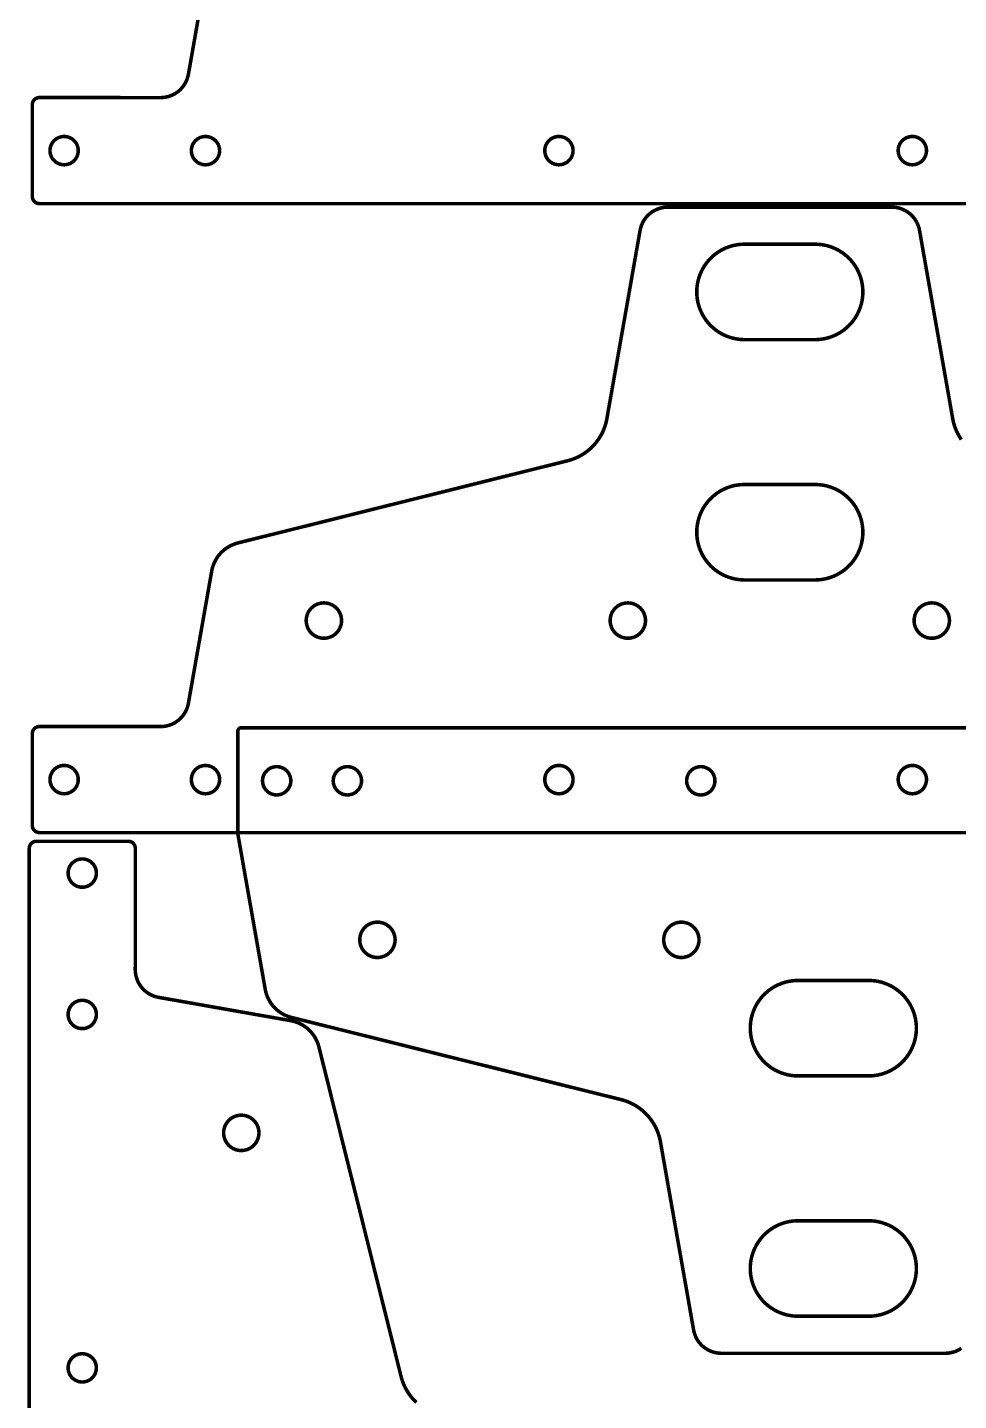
# Model space of a CAD drawing. Extents: x 0 to 1251, y 0 to 2501.
# Drawn here: x 1.4 to 264.9, y 1053.1 to 1441.6 of the extents above; entities that cross this region are included whole.
import ezdxf

# ---------------------------------------------------------------- set-up
doc = ezdxf.new("R2010")
doc.units = 0
doc.layers.get('0').update_dxf_attribs({"linetype": 'CONTINUOUS'})

msp = doc.modelspace()

# ---------------------------------------------------------------- linework, layer by layer
at = {"color": 0, "const_width": 1}
for points in [[(4.8181, 1391.75), (4.767, 1391.75), (4.6137, 1391.76), (4.4152, 1391.79), (4.2236, 1391.85), (4.0399, 1391.92), (3.8651, 1392), (3.7003, 1392.1), (3.5464, 1392.21), (3.4045, 1392.35), (3.2754, 1392.49), (3.1603, 1392.64), (3.0602, 1392.81), (2.976, 1392.97), (2.9088, 1393.17), (2.8595, 1393.35), (2.8293, 1393.56), (2.819, 1393.71), (2.819, 1393.75), (2.819, 1419.75), (2.819, 1419.81), (2.8287, 1419.96), (2.8577, 1420.15), (2.9054, 1420.33), (2.9712, 1420.53), (3.0547, 1420.69), (3.1551, 1420.86), (3.2721, 1421.03), (3.3701, 1421.14), (3.4051, 1421.17), (3.44, 1421.21), (3.5518, 1421.31), (3.7098, 1421.42), (3.8777, 1421.51), (4.0541, 1421.6), (4.2379, 1421.67), (4.4276, 1421.72), (4.622, 1421.75), (4.7703, 1421.75), (4.8198, 1421.75), (39.1033, 1421.74), (39.2788, 1421.74), (39.8054, 1421.78), (40.4981, 1421.86), (41.1778, 1422.01), (41.8404, 1422.22), (42.4825, 1422.49), (43.1003, 1422.81), (43.6899, 1423.18), (44.1132, 1423.5), (44.2476, 1423.61), (44.3821, 1423.72), (44.7657, 1424.08), (45.2375, 1424.6), (45.6611, 1425.15), (46.0344, 1425.74), (46.3554, 1426.36), (46.6222, 1427), (46.8328, 1427.67), (46.9546, 1428.18), (46.985, 1428.35), (53.5764, 1465.74)], [(375.061, 1465.74), (382.819, 1421.74), (382.819, 1392.74), (382.819, 1392.69), (382.8, 1392.54), (382.743, 1392.36), (382.651, 1392.18), (382.561, 1392.07), (382.526, 1392.03), (382.492, 1392), (382.374, 1391.9), (382.201, 1391.82), (382.015, 1391.76), (381.868, 1391.74), (381.819, 1391.74), (4.8181, 1391.74)], [(4.8181, 1213.78), (4.767, 1213.78), (4.6137, 1213.79), (4.4152, 1213.82), (4.2236, 1213.87), (4.0399, 1213.94), (3.8651, 1214.02), (3.7003, 1214.12), (3.5464, 1214.24), (3.4045, 1214.37), (3.2754, 1214.51), (3.1603, 1214.66), (3.0602, 1214.83), (2.976, 1215), (2.9088, 1215.18), (2.8595, 1215.38), (2.8293, 1215.57), (2.819, 1215.73), (2.819, 1215.78), (2.819, 1241.78), (2.819, 1241.83), (2.8287, 1241.98), (2.8577, 1242.17), (2.9054, 1242.36), (2.9712, 1242.55), (3.0547, 1242.72), (3.1551, 1242.89), (3.2721, 1243.05), (3.3701, 1243.16), (3.4051, 1243.19), (3.44, 1243.23), (3.5518, 1243.33), (3.7098, 1243.44), (3.8777, 1243.54), (4.0541, 1243.63), (4.2379, 1243.69), (4.4276, 1243.74), (4.622, 1243.77), (4.7703, 1243.78), (4.8198, 1243.78), (39.1033, 1243.77), (39.2788, 1243.77), (39.8054, 1243.8), (40.4981, 1243.89), (41.1778, 1244.04), (41.8404, 1244.25), (42.4825, 1244.51), (43.1003, 1244.83), (43.6899, 1245.21), (44.1132, 1245.52), (44.2476, 1245.64), (44.3821, 1245.75), (44.7657, 1246.11), (45.2375, 1246.63), (45.6611, 1247.18), (46.0344, 1247.77), (46.3554, 1248.38), (46.6222, 1249.02), (46.8328, 1249.69), (46.9546, 1250.2), (46.985, 1250.38), (53.5764, 1287.76), (53.6078, 1287.94), (53.7276, 1288.47), (53.9286, 1289.16), (54.1782, 1289.83), (54.4751, 1290.48), (54.8181, 1291.11), (55.2058, 1291.72), (55.6372, 1292.3), (55.9878, 1292.71), (56.111, 1292.84), (56.2342, 1292.97), (56.6228, 1293.35), (57.1681, 1293.82), (57.7443, 1294.25), (58.349, 1294.64), (58.98, 1294.98), (59.6346, 1295.28), (60.3104, 1295.52), (60.83, 1295.68), (61.0053, 1295.73), (154.257, 1318.98), (154.389, 1319.01), (154.781, 1319.12), (155.299, 1319.27), (155.81, 1319.45), (156.313, 1319.65), (156.808, 1319.86), (157.294, 1320.09), (157.772, 1320.34), (158.242, 1320.61), (158.7, 1320.89), (159.149, 1321.18), (159.586, 1321.5), (160.013, 1321.83), (160.428, 1322.17), (160.831, 1322.53), (161.221, 1322.91), (161.506, 1323.2), (161.599, 1323.3), (161.69, 1323.4), (161.961, 1323.7), (162.308, 1324.12), (162.64, 1324.55), (162.956, 1324.98), (163.256, 1325.43), (163.538, 1325.89), (163.803, 1326.36), (164.051, 1326.84), (164.283, 1327.32), (164.497, 1327.82), (164.693, 1328.32), (164.872, 1328.83), (165.032, 1329.34), (165.174, 1329.86), (165.296, 1330.39), (165.376, 1330.79), (165.4, 1330.93), (174.786, 1384.15), (174.817, 1384.32), (174.938, 1384.84), (175.149, 1385.5), (175.415, 1386.15), (175.736, 1386.76), (176.108, 1387.35), (176.532, 1387.9), (177.004, 1388.42), (177.388, 1388.78), (177.522, 1388.89), (177.656, 1389), (178.079, 1389.32), (178.668, 1389.69), (179.286, 1390.01), (179.928, 1390.28), (180.59, 1390.49), (181.269, 1390.64), (181.962, 1390.74), (182.489, 1390.76), (182.664, 1390.76), (245.974, 1390.76), (246.15, 1390.76), (246.675, 1390.74), (247.368, 1390.64), (248.047, 1390.49), (248.71, 1390.28), (249.351, 1390.01), (249.969, 1389.69), (250.558, 1389.32), (250.982, 1389), (251.117, 1388.89), (251.25, 1388.78), (251.633, 1388.42), (252.106, 1387.9), (252.529, 1387.35), (252.901, 1386.76), (253.224, 1386.15), (253.49, 1385.5), (253.7, 1384.84), (253.822, 1384.32), (253.853, 1384.15), (263.237, 1330.93), (263.261, 1330.79), (263.342, 1330.39), (263.465, 1329.86), (263.606, 1329.34), (263.767, 1328.83), (263.944, 1328.32), (264.14, 1327.82), (264.354, 1327.32), (264.586, 1326.84), (264.835, 1326.36), (265.1, 1325.89), (265.383, 1325.43), (265.682, 1324.98)], [(265.704, 1067.87), (265.114, 1067.49), (264.497, 1067.17), (263.856, 1066.91), (263.193, 1066.7), (262.514, 1066.55), (261.821, 1066.46), (261.294, 1066.43), (261.119, 1066.43), (197.81, 1066.43), (197.633, 1066.43), (197.107, 1066.46), (196.415, 1066.55), (195.736, 1066.7), (195.074, 1066.91), (194.432, 1067.17), (193.814, 1067.49), (193.225, 1067.87), (192.801, 1068.18), (192.667, 1068.3), (192.532, 1068.41), (192.149, 1068.77), (191.678, 1069.29), (191.254, 1069.84), (190.881, 1070.42), (190.56, 1071.04), (190.293, 1071.68), (190.083, 1072.35), (189.961, 1072.86), (189.931, 1073.03), (180.546, 1126.26), (180.522, 1126.4), (180.442, 1126.8), (180.318, 1127.32), (180.176, 1127.85), (180.017, 1128.36), (179.839, 1128.87), (179.643, 1129.37), (179.429, 1129.87), (179.197, 1130.35), (178.949, 1130.83), (178.683, 1131.3), (178.4, 1131.76), (178.101, 1132.2), (177.786, 1132.64), (177.454, 1133.07), (177.107, 1133.48), (176.836, 1133.79), (176.743, 1133.89), (176.651, 1133.99), (176.367, 1134.28), (175.975, 1134.65), (175.572, 1135.02), (175.158, 1135.36), (174.731, 1135.69), (174.293, 1136), (173.844, 1136.3), (173.386, 1136.58), (172.918, 1136.85), (172.44, 1137.1), (171.953, 1137.33), (171.458, 1137.54), (170.954, 1137.73), (170.444, 1137.91), (169.926, 1138.07), (169.533, 1138.18), (169.401, 1138.21), (76.1504, 1161.46), (75.9751, 1161.51), (75.4556, 1161.66), (74.7797, 1161.91), (74.1251, 1162.21), (73.4943, 1162.55), (72.8894, 1162.94), (72.3132, 1163.37), (71.7681, 1163.84), (71.3793, 1164.21), (71.2561, 1164.35), (71.1329, 1164.48), (70.7825, 1164.89), (70.3511, 1165.47), (69.9633, 1166.07), (69.6203, 1166.7), (69.3235, 1167.36), (69.0738, 1168.03), (68.8728, 1168.72), (68.7529, 1169.25), (68.7215, 1169.43), (60.9642, 1213.43), (60.9642, 1242.43), (60.9642, 1242.47), (60.9835, 1242.62), (61.0403, 1242.81), (61.1321, 1242.98), (61.2224, 1243.1), (61.2571, 1243.13), (61.2917, 1243.17), (61.4093, 1243.26), (61.5814, 1243.35), (61.7681, 1243.41), (61.9151, 1243.43), (61.9642, 1243.43), (438.965, 1243.43)], [(381.819, 1213.76), (4.8181, 1213.76)], [(1.9474, 832.308), (1.9474, 1209.31)], [(1.9638, 1209.31), (1.9638, 1209.36), (1.9741, 1209.51), (2.0045, 1209.71), (2.0538, 1209.9), (2.1212, 1210.09), (2.2054, 1210.26), (2.3056, 1210.43), (2.4207, 1210.58), (2.5498, 1210.72), (2.6918, 1210.85), (2.8458, 1210.97), (3.0106, 1211.07), (3.1854, 1211.15), (3.3691, 1211.22), (3.5608, 1211.27), (3.7593, 1211.3), (3.9126, 1211.31), (3.9638, 1211.31), (29.9637, 1211.31), (30.0132, 1211.31), (30.1615, 1211.3), (30.3558, 1211.27), (30.5456, 1211.22), (30.7293, 1211.16), (30.9057, 1211.07), (31.0736, 1210.97), (31.2315, 1210.86), (31.3432, 1210.76), (31.3782, 1210.72), (31.4132, 1210.69), (31.5111, 1210.58), (31.6279, 1210.42), (31.7283, 1210.25), (31.8117, 1210.07), (31.8775, 1209.89), (31.9251, 1209.7), (31.954, 1209.51), (31.9637, 1209.36), (31.9637, 1209.31), (31.9499, 1175.02), (31.9497, 1174.85), (31.9804, 1174.32), (32.0717, 1173.63), (32.2225, 1172.95), (32.4314, 1172.29), (32.6969, 1171.65), (33.0179, 1171.03), (33.3929, 1170.44), (33.7076, 1170.01), (33.8204, 1169.88), (33.9332, 1169.75), (34.2951, 1169.36), (34.8106, 1168.89), (35.3631, 1168.47), (35.9492, 1168.09), (36.5653, 1167.77), (37.2083, 1167.51), (37.8746, 1167.29), (38.3878, 1167.17), (38.5606, 1167.14), (75.9421, 1160.55), (76.1199, 1160.52), (76.649, 1160.4), (77.3407, 1160.2), (78.0143, 1159.95), (78.6675, 1159.65), (79.2978, 1159.31), (79.9025, 1158.92), (80.4792, 1158.49), (80.8933, 1158.14), (81.0256, 1158.02), (81.1576, 1157.89), (81.5362, 1157.5), (82.0067, 1156.96), (82.4358, 1156.38), (82.8218, 1155.78), (83.1636, 1155.15), (83.4596, 1154.49), (83.7083, 1153.82), (83.8649, 1153.3), (83.9085, 1153.12), (107.159, 1059.87), (107.192, 1059.74), (107.3, 1059.35), (107.459, 1058.83), (107.637, 1058.32), (107.832, 1057.82), (108.045, 1057.32), (108.276, 1056.83), (108.524, 1056.36), (108.789, 1055.89), (109.07, 1055.43), (109.368, 1054.98), (109.682, 1054.54), (110.011, 1054.12), (110.357, 1053.7), (110.717, 1053.3), (111.093, 1052.91), (111.384, 1052.62), (111.483, 1052.53)]]:
    msp.add_lwpolyline(points, dxfattribs=at)
for points in [[(15.8189, 1406.74), (15.8189, 1406.64), (15.7983, 1406.33), (15.7376, 1405.93), (15.6392, 1405.56), (15.5046, 1405.18), (15.3361, 1404.83), (15.1358, 1404.5), (14.9056, 1404.19), (14.6474, 1403.92), (14.3633, 1403.65), (14.0554, 1403.42), (13.7256, 1403.22), (13.3759, 1403.06), (13.0084, 1402.92), (12.6251, 1402.82), (12.2279, 1402.76), (11.9212, 1402.74), (11.819, 1402.74), (11.7167, 1402.74), (11.4099, 1402.76), (11.0128, 1402.82), (10.6294, 1402.92), (10.2619, 1403.06), (9.9123, 1403.22), (9.5825, 1403.42), (9.2746, 1403.65), (8.9905, 1403.92), (8.7323, 1404.19), (8.5021, 1404.5), (8.3017, 1404.83), (8.1333, 1405.18), (7.9988, 1405.56), (7.9002, 1405.93), (7.8396, 1406.33), (7.819, 1406.64), (7.819, 1406.74), (7.819, 1406.85), (7.8396, 1407.15), (7.9002, 1407.54), (7.9988, 1407.93), (8.1333, 1408.29), (8.3017, 1408.65), (8.5021, 1408.97), (8.7323, 1409.28), (8.9905, 1409.57), (9.2746, 1409.82), (9.5825, 1410.06), (9.9123, 1410.25), (10.2619, 1410.43), (10.6294, 1410.56), (11.0128, 1410.65), (11.4099, 1410.72), (11.7167, 1410.74), (11.819, 1410.74), (11.9212, 1410.74), (12.2279, 1410.72), (12.6251, 1410.65), (13.0084, 1410.56), (13.3759, 1410.43), (13.7256, 1410.25), (14.0554, 1410.06), (14.3633, 1409.82), (14.6474, 1409.57), (14.9056, 1409.28), (15.1358, 1408.97), (15.3361, 1408.65), (15.5046, 1408.29), (15.6392, 1407.93), (15.7376, 1407.54), (15.7983, 1407.15), (15.8189, 1406.85), (15.8189, 1406.74)], [(55.8189, 1406.74), (55.8189, 1406.64), (55.7983, 1406.33), (55.7376, 1405.93), (55.6392, 1405.56), (55.5046, 1405.18), (55.3361, 1404.83), (55.1358, 1404.5), (54.9056, 1404.19), (54.6474, 1403.92), (54.3633, 1403.65), (54.0554, 1403.42), (53.7256, 1403.22), (53.376, 1403.06), (53.0085, 1402.92), (52.625, 1402.82), (52.2279, 1402.76), (51.9211, 1402.74), (51.8189, 1402.74), (51.7167, 1402.74), (51.41, 1402.76), (51.0128, 1402.82), (50.6294, 1402.92), (50.2619, 1403.06), (49.9122, 1403.22), (49.5825, 1403.42), (49.2746, 1403.65), (48.9906, 1403.92), (48.7324, 1404.19), (48.5021, 1404.5), (48.3017, 1404.83), (48.1332, 1405.18), (47.9987, 1405.56), (47.9001, 1405.93), (47.8396, 1406.33), (47.8189, 1406.64), (47.8189, 1406.74), (47.8189, 1406.85), (47.8396, 1407.15), (47.9001, 1407.54), (47.9987, 1407.93), (48.1332, 1408.29), (48.3017, 1408.65), (48.5021, 1408.97), (48.7324, 1409.28), (48.9906, 1409.57), (49.2746, 1409.82), (49.5825, 1410.06), (49.9122, 1410.25), (50.2619, 1410.43), (50.6294, 1410.56), (51.0128, 1410.65), (51.41, 1410.72), (51.7167, 1410.74), (51.8189, 1410.74), (51.9211, 1410.74), (52.2279, 1410.72), (52.625, 1410.65), (53.0085, 1410.56), (53.376, 1410.43), (53.7256, 1410.25), (54.0554, 1410.06), (54.3633, 1409.82), (54.6474, 1409.57), (54.9056, 1409.28), (55.1358, 1408.97), (55.3361, 1408.65), (55.5046, 1408.29), (55.6392, 1407.93), (55.7376, 1407.54), (55.7983, 1407.15), (55.8189, 1406.85), (55.8189, 1406.74)], [(155.819, 1406.74), (155.819, 1406.64), (155.799, 1406.33), (155.737, 1405.93), (155.639, 1405.56), (155.504, 1405.18), (155.336, 1404.83), (155.136, 1404.5), (154.906, 1404.19), (154.647, 1403.92), (154.364, 1403.65), (154.056, 1403.42), (153.725, 1403.22), (153.376, 1403.06), (153.008, 1402.92), (152.625, 1402.82), (152.228, 1402.76), (151.921, 1402.74), (151.819, 1402.74), (151.717, 1402.74), (151.41, 1402.76), (151.013, 1402.82), (150.629, 1402.92), (150.263, 1403.06), (149.913, 1403.22), (149.582, 1403.42), (149.275, 1403.65), (148.99, 1403.92), (148.732, 1404.19), (148.501, 1404.5), (148.301, 1404.83), (148.133, 1405.18), (147.999, 1405.56), (147.9, 1405.93), (147.839, 1406.33), (147.819, 1406.64), (147.819, 1406.74), (147.819, 1406.85), (147.839, 1407.15), (147.9, 1407.54), (147.999, 1407.93), (148.133, 1408.29), (148.301, 1408.65), (148.501, 1408.97), (148.732, 1409.28), (148.99, 1409.57), (149.275, 1409.82), (149.582, 1410.06), (149.913, 1410.25), (150.263, 1410.43), (150.629, 1410.56), (151.013, 1410.65), (151.41, 1410.72), (151.717, 1410.74), (151.819, 1410.74), (151.921, 1410.74), (152.228, 1410.72), (152.625, 1410.65), (153.008, 1410.56), (153.376, 1410.43), (153.725, 1410.25), (154.056, 1410.06), (154.364, 1409.82), (154.647, 1409.57), (154.906, 1409.28), (155.136, 1408.97), (155.336, 1408.65), (155.504, 1408.29), (155.639, 1407.93), (155.737, 1407.54), (155.799, 1407.15), (155.819, 1406.85), (155.819, 1406.74)], [(255.819, 1406.74), (255.819, 1406.64), (255.799, 1406.33), (255.737, 1405.93), (255.639, 1405.56), (255.504, 1405.18), (255.336, 1404.83), (255.136, 1404.5), (254.906, 1404.19), (254.647, 1403.92), (254.364, 1403.65), (254.056, 1403.42), (253.725, 1403.22), (253.376, 1403.06), (253.008, 1402.92), (252.625, 1402.82), (252.228, 1402.76), (251.921, 1402.74), (251.819, 1402.74), (251.717, 1402.74), (251.41, 1402.76), (251.013, 1402.82), (250.629, 1402.92), (250.263, 1403.06), (249.912, 1403.22), (249.582, 1403.42), (249.275, 1403.65), (248.99, 1403.92), (248.732, 1404.19), (248.501, 1404.5), (248.301, 1404.83), (248.133, 1405.18), (247.999, 1405.56), (247.9, 1405.93), (247.839, 1406.33), (247.819, 1406.64), (247.819, 1406.74), (247.819, 1406.85), (247.839, 1407.15), (247.9, 1407.54), (247.999, 1407.93), (248.133, 1408.29), (248.301, 1408.65), (248.501, 1408.97), (248.732, 1409.28), (248.99, 1409.57), (249.275, 1409.82), (249.582, 1410.06), (249.912, 1410.25), (250.263, 1410.43), (250.629, 1410.56), (251.013, 1410.65), (251.41, 1410.72), (251.717, 1410.74), (251.819, 1410.74), (251.921, 1410.74), (252.228, 1410.72), (252.625, 1410.65), (253.008, 1410.56), (253.376, 1410.43), (253.725, 1410.25), (254.056, 1410.06), (254.364, 1409.82), (254.647, 1409.57), (254.906, 1409.28), (255.136, 1408.97), (255.336, 1408.65), (255.504, 1408.29), (255.639, 1407.93), (255.737, 1407.54), (255.799, 1407.15), (255.819, 1406.85), (255.819, 1406.74)], [(224.319, 1380.26), (224.544, 1380.26), (225.218, 1380.23), (226.107, 1380.14), (226.982, 1380), (227.842, 1379.8), (228.682, 1379.54), (229.501, 1379.23), (230.299, 1378.87), (231.069, 1378.46), (231.811, 1377.99), (232.524, 1377.48), (233.201, 1376.93), (233.844, 1376.33), (234.449, 1375.69), (235.014, 1375), (235.535, 1374.28), (235.897, 1373.71), (236.01, 1373.51), (236.122, 1373.32), (236.435, 1372.72), (236.801, 1371.91), (237.112, 1371.07), (237.367, 1370.23), (237.565, 1369.37), (237.706, 1368.51), (237.79, 1367.64), (237.819, 1366.76), (237.79, 1365.89), (237.706, 1365.02), (237.565, 1364.15), (237.367, 1363.3), (237.112, 1362.45), (236.801, 1361.62), (236.435, 1360.81), (236.122, 1360.21), (236.01, 1360.01), (235.897, 1359.82), (235.535, 1359.25), (235.014, 1358.52), (234.449, 1357.84), (233.844, 1357.2), (233.201, 1356.6), (232.524, 1356.04), (231.811, 1355.53), (231.069, 1355.07), (230.299, 1354.66), (229.501, 1354.3), (228.682, 1353.99), (227.842, 1353.73), (226.982, 1353.53), (226.107, 1353.38), (225.218, 1353.29), (224.544, 1353.26), (224.319, 1353.26), (204.319, 1353.26), (204.094, 1353.26), (203.419, 1353.29), (202.531, 1353.38), (201.656, 1353.53), (200.797, 1353.73), (199.956, 1353.99), (199.136, 1354.3), (198.339, 1354.66), (197.569, 1355.07), (196.826, 1355.53), (196.115, 1356.04), (195.436, 1356.6), (194.793, 1357.2), (194.189, 1357.84), (193.625, 1358.52), (193.103, 1359.25), (192.74, 1359.82), (192.628, 1360.01), (192.515, 1360.21), (192.204, 1360.81), (191.836, 1361.62), (191.525, 1362.45), (191.271, 1363.3), (191.074, 1364.15), (190.932, 1365.02), (190.847, 1365.89), (190.819, 1366.76), (190.847, 1367.64), (190.932, 1368.51), (191.074, 1369.37), (191.271, 1370.23), (191.525, 1371.07), (191.836, 1371.91), (192.204, 1372.72), (192.515, 1373.32), (192.628, 1373.51), (192.74, 1373.71), (193.103, 1374.28), (193.625, 1375), (194.189, 1375.69), (194.793, 1376.33), (195.436, 1376.93), (196.115, 1377.48), (196.826, 1377.99), (197.569, 1378.46), (198.339, 1378.87), (199.136, 1379.23), (199.956, 1379.54), (200.797, 1379.8), (201.656, 1380), (202.531, 1380.14), (203.419, 1380.23), (204.094, 1380.26), (204.319, 1380.26), (224.319, 1380.26)], [(224.319, 1285.26), (224.544, 1285.26), (225.218, 1285.29), (226.107, 1285.38), (226.982, 1285.53), (227.842, 1285.73), (228.682, 1285.99), (229.501, 1286.3), (230.299, 1286.66), (231.069, 1287.07), (231.811, 1287.53), (232.524, 1288.04), (233.201, 1288.6), (233.844, 1289.2), (234.449, 1289.84), (235.014, 1290.52), (235.535, 1291.25), (235.897, 1291.82), (236.01, 1292.01), (236.122, 1292.21), (236.435, 1292.81), (236.801, 1293.62), (237.112, 1294.45), (237.367, 1295.3), (237.565, 1296.15), (237.706, 1297.02), (237.79, 1297.89), (237.819, 1298.76), (237.79, 1299.64), (237.706, 1300.51), (237.565, 1301.37), (237.367, 1302.23), (237.112, 1303.07), (236.801, 1303.91), (236.435, 1304.72), (236.122, 1305.32), (236.01, 1305.51), (235.897, 1305.71), (235.535, 1306.28), (235.014, 1307), (234.449, 1307.69), (233.844, 1308.33), (233.201, 1308.93), (232.524, 1309.48), (231.811, 1309.99), (231.069, 1310.46), (230.299, 1310.87), (229.501, 1311.23), (228.682, 1311.54), (227.842, 1311.8), (226.982, 1312), (226.107, 1312.14), (225.218, 1312.23), (224.544, 1312.26), (224.319, 1312.26), (204.319, 1312.26), (204.094, 1312.26), (203.419, 1312.23), (202.531, 1312.14), (201.656, 1312), (200.797, 1311.8), (199.956, 1311.54), (199.136, 1311.23), (198.339, 1310.87), (197.569, 1310.46), (196.826, 1309.99), (196.115, 1309.48), (195.436, 1308.93), (194.793, 1308.33), (194.189, 1307.69), (193.625, 1307), (193.103, 1306.28), (192.74, 1305.71), (192.628, 1305.51), (192.515, 1305.32), (192.204, 1304.72), (191.836, 1303.91), (191.525, 1303.07), (191.271, 1302.23), (191.074, 1301.37), (190.932, 1300.51), (190.847, 1299.64), (190.819, 1298.76), (190.847, 1297.89), (190.932, 1297.02), (191.074, 1296.15), (191.271, 1295.3), (191.525, 1294.45), (191.836, 1293.62), (192.204, 1292.81), (192.515, 1292.21), (192.628, 1292.01), (192.74, 1291.82), (193.103, 1291.25), (193.625, 1290.52), (194.189, 1289.84), (194.793, 1289.2), (195.436, 1288.6), (196.115, 1288.04), (196.826, 1287.53), (197.569, 1287.07), (198.339, 1286.66), (199.136, 1286.3), (199.956, 1285.99), (200.797, 1285.73), (201.656, 1285.53), (202.531, 1285.38), (203.419, 1285.29), (204.094, 1285.26), (204.319, 1285.26), (224.319, 1285.26)], [(90.3189, 1273.76), (90.3189, 1273.64), (90.2932, 1273.25), (90.2174, 1272.76), (90.0942, 1272.28), (89.926, 1271.82), (89.7154, 1271.38), (89.465, 1270.97), (89.1772, 1270.58), (88.8544, 1270.23), (88.4994, 1269.91), (88.1144, 1269.62), (87.7022, 1269.37), (87.2651, 1269.16), (86.8058, 1268.99), (86.3267, 1268.87), (85.8301, 1268.79), (85.4467, 1268.76), (85.3189, 1268.76), (85.1911, 1268.76), (84.8078, 1268.79), (84.3113, 1268.87), (83.8321, 1268.99), (83.3728, 1269.16), (82.9357, 1269.37), (82.5233, 1269.62), (82.1385, 1269.91), (81.7835, 1270.23), (81.4607, 1270.58), (81.1729, 1270.97), (80.9224, 1271.38), (80.7118, 1271.82), (80.5437, 1272.28), (80.4206, 1272.76), (80.3447, 1273.25), (80.3189, 1273.64), (80.3189, 1273.76), (80.3189, 1273.89), (80.3447, 1274.27), (80.4206, 1274.77), (80.5437, 1275.25), (80.7118, 1275.71), (80.9224, 1276.15), (81.1729, 1276.56), (81.4607, 1276.94), (81.7835, 1277.3), (82.1385, 1277.62), (82.5233, 1277.91), (82.9357, 1278.16), (83.3728, 1278.37), (83.8321, 1278.54), (84.3113, 1278.66), (84.8078, 1278.74), (85.1911, 1278.76), (85.3189, 1278.76), (85.4467, 1278.76), (85.8301, 1278.74), (86.3267, 1278.66), (86.8058, 1278.54), (87.2651, 1278.37), (87.7022, 1278.16), (88.1144, 1277.91), (88.4994, 1277.62), (88.8544, 1277.3), (89.1772, 1276.94), (89.465, 1276.56), (89.7154, 1276.15), (89.926, 1275.71), (90.0942, 1275.25), (90.2174, 1274.77), (90.2932, 1274.27), (90.3189, 1273.89), (90.3189, 1273.76)], [(176.319, 1273.76), (176.319, 1273.64), (176.293, 1273.25), (176.217, 1272.76), (176.094, 1272.28), (175.926, 1271.82), (175.715, 1271.38), (175.465, 1270.97), (175.178, 1270.58), (174.854, 1270.23), (174.5, 1269.91), (174.114, 1269.62), (173.703, 1269.37), (173.265, 1269.16), (172.806, 1268.99), (172.326, 1268.87), (171.831, 1268.79), (171.447, 1268.76), (171.319, 1268.76), (171.192, 1268.76), (170.808, 1268.79), (170.311, 1268.87), (169.832, 1268.99), (169.372, 1269.16), (168.936, 1269.37), (168.524, 1269.62), (168.139, 1269.91), (167.783, 1270.23), (167.461, 1270.58), (167.172, 1270.97), (166.922, 1271.38), (166.712, 1271.82), (166.543, 1272.28), (166.421, 1272.76), (166.344, 1273.25), (166.319, 1273.64), (166.319, 1273.76), (166.319, 1273.89), (166.344, 1274.27), (166.421, 1274.77), (166.543, 1275.25), (166.712, 1275.71), (166.922, 1276.15), (167.172, 1276.56), (167.461, 1276.94), (167.783, 1277.3), (168.139, 1277.62), (168.524, 1277.91), (168.936, 1278.16), (169.372, 1278.37), (169.832, 1278.54), (170.311, 1278.66), (170.808, 1278.74), (171.192, 1278.76), (171.319, 1278.76), (171.447, 1278.76), (171.831, 1278.74), (172.326, 1278.66), (172.806, 1278.54), (173.265, 1278.37), (173.703, 1278.16), (174.114, 1277.91), (174.5, 1277.62), (174.854, 1277.3), (175.178, 1276.94), (175.465, 1276.56), (175.715, 1276.15), (175.926, 1275.71), (176.094, 1275.25), (176.217, 1274.77), (176.293, 1274.27), (176.319, 1273.89), (176.319, 1273.76)], [(262.319, 1273.76), (262.319, 1273.64), (262.293, 1273.25), (262.217, 1272.76), (262.094, 1272.28), (261.926, 1271.82), (261.715, 1271.38), (261.465, 1270.97), (261.178, 1270.58), (260.854, 1270.23), (260.5, 1269.91), (260.114, 1269.62), (259.703, 1269.37), (259.265, 1269.16), (258.806, 1268.99), (258.326, 1268.87), (257.831, 1268.79), (257.447, 1268.76), (257.319, 1268.76), (257.192, 1268.76), (256.808, 1268.79), (256.311, 1268.87), (255.832, 1268.99), (255.372, 1269.16), (254.936, 1269.37), (254.524, 1269.62), (254.139, 1269.91), (253.783, 1270.23), (253.461, 1270.58), (253.172, 1270.97), (252.922, 1271.38), (252.713, 1271.82), (252.543, 1272.28), (252.421, 1272.76), (252.344, 1273.25), (252.319, 1273.64), (252.319, 1273.76), (252.319, 1273.89), (252.344, 1274.27), (252.421, 1274.77), (252.543, 1275.25), (252.713, 1275.71), (252.922, 1276.15), (253.172, 1276.56), (253.461, 1276.94), (253.783, 1277.3), (254.139, 1277.62), (254.524, 1277.91), (254.936, 1278.16), (255.372, 1278.37), (255.832, 1278.54), (256.311, 1278.66), (256.808, 1278.74), (257.192, 1278.76), (257.319, 1278.76), (257.447, 1278.76), (257.831, 1278.74), (258.326, 1278.66), (258.806, 1278.54), (259.265, 1278.37), (259.703, 1278.16), (260.114, 1277.91), (260.5, 1277.62), (260.854, 1277.3), (261.178, 1276.94), (261.465, 1276.56), (261.715, 1276.15), (261.926, 1275.71), (262.094, 1275.25), (262.217, 1274.77), (262.293, 1274.27), (262.319, 1273.89), (262.319, 1273.76)], [(15.8189, 1228.76), (15.8189, 1228.66), (15.7983, 1228.35), (15.7376, 1227.96), (15.6392, 1227.57), (15.5046, 1227.21), (15.3361, 1226.86), (15.1358, 1226.53), (14.9056, 1226.22), (14.6474, 1225.93), (14.3633, 1225.68), (14.0554, 1225.45), (13.7256, 1225.25), (13.3759, 1225.08), (13.0084, 1224.94), (12.6251, 1224.84), (12.2279, 1224.78), (11.9212, 1224.76), (11.819, 1224.76), (11.7167, 1224.76), (11.4099, 1224.78), (11.0128, 1224.84), (10.6294, 1224.94), (10.2619, 1225.08), (9.9123, 1225.25), (9.5825, 1225.45), (9.2746, 1225.68), (8.9905, 1225.93), (8.7323, 1226.22), (8.5021, 1226.53), (8.3017, 1226.86), (8.1333, 1227.21), (7.9988, 1227.57), (7.9002, 1227.96), (7.8396, 1228.35), (7.819, 1228.66), (7.819, 1228.76), (7.819, 1228.87), (7.8396, 1229.17), (7.9002, 1229.57), (7.9988, 1229.95), (8.1333, 1230.32), (8.3017, 1230.67), (8.5021, 1231), (8.7323, 1231.31), (8.9905, 1231.59), (9.2746, 1231.85), (9.5825, 1232.08), (9.9123, 1232.28), (10.2619, 1232.45), (10.6294, 1232.58), (11.0128, 1232.68), (11.4099, 1232.74), (11.7167, 1232.76), (11.819, 1232.76), (11.9212, 1232.76), (12.2279, 1232.74), (12.6251, 1232.68), (13.0084, 1232.58), (13.3759, 1232.45), (13.7256, 1232.28), (14.0554, 1232.08), (14.3633, 1231.85), (14.6474, 1231.59), (14.9056, 1231.31), (15.1358, 1231), (15.3361, 1230.67), (15.5046, 1230.32), (15.6392, 1229.95), (15.7376, 1229.57), (15.7983, 1229.17), (15.8189, 1228.87), (15.8189, 1228.76)], [(55.8189, 1228.76), (55.8189, 1228.66), (55.7983, 1228.35), (55.7376, 1227.96), (55.6392, 1227.57), (55.5046, 1227.21), (55.3361, 1226.86), (55.1358, 1226.53), (54.9056, 1226.22), (54.6474, 1225.93), (54.3633, 1225.68), (54.0554, 1225.45), (53.7256, 1225.25), (53.376, 1225.08), (53.0085, 1224.94), (52.625, 1224.84), (52.2279, 1224.78), (51.9211, 1224.76), (51.8189, 1224.76), (51.7167, 1224.76), (51.41, 1224.78), (51.0128, 1224.84), (50.6294, 1224.94), (50.2619, 1225.08), (49.9122, 1225.25), (49.5825, 1225.45), (49.2746, 1225.68), (48.9906, 1225.93), (48.7324, 1226.22), (48.5021, 1226.53), (48.3017, 1226.86), (48.1332, 1227.21), (47.9987, 1227.57), (47.9001, 1227.96), (47.8396, 1228.35), (47.8189, 1228.66), (47.8189, 1228.76), (47.8189, 1228.87), (47.8396, 1229.17), (47.9001, 1229.57), (47.9987, 1229.95), (48.1332, 1230.32), (48.3017, 1230.67), (48.5021, 1231), (48.7324, 1231.31), (48.9906, 1231.59), (49.2746, 1231.85), (49.5825, 1232.08), (49.9122, 1232.28), (50.2619, 1232.45), (50.6294, 1232.58), (51.0128, 1232.68), (51.41, 1232.74), (51.7167, 1232.76), (51.8189, 1232.76), (51.9211, 1232.76), (52.2279, 1232.74), (52.625, 1232.68), (53.0085, 1232.58), (53.376, 1232.45), (53.7256, 1232.28), (54.0554, 1232.08), (54.3633, 1231.85), (54.6474, 1231.59), (54.9056, 1231.31), (55.1358, 1231), (55.3361, 1230.67), (55.5046, 1230.32), (55.6392, 1229.95), (55.7376, 1229.57), (55.7983, 1229.17), (55.8189, 1228.87), (55.8189, 1228.76)], [(75.9642, 1228.42), (75.9642, 1228.32), (75.9435, 1228.02), (75.8829, 1227.62), (75.7843, 1227.23), (75.6499, 1226.87), (75.4814, 1226.52), (75.281, 1226.19), (75.0507, 1225.88), (74.7925, 1225.6), (74.5085, 1225.34), (74.2006, 1225.11), (73.8708, 1224.91), (73.5211, 1224.74), (73.1536, 1224.6), (72.7703, 1224.51), (72.3731, 1224.44), (72.0664, 1224.42), (71.9642, 1224.42), (71.8618, 1224.42), (71.5551, 1224.44), (71.1581, 1224.51), (70.7746, 1224.6), (70.4072, 1224.74), (70.0575, 1224.91), (69.7276, 1225.11), (69.4197, 1225.34), (69.1357, 1225.6), (68.8775, 1225.88), (68.6472, 1226.19), (68.4469, 1226.52), (68.2785, 1226.87), (68.1439, 1227.23), (68.0454, 1227.62), (67.9847, 1228.02), (67.9642, 1228.32), (67.9642, 1228.42), (67.9642, 1228.53), (67.9847, 1228.83), (68.0454, 1229.23), (68.1439, 1229.61), (68.2785, 1229.98), (68.4469, 1230.33), (68.6472, 1230.66), (68.8775, 1230.97), (69.1357, 1231.25), (69.4197, 1231.51), (69.7276, 1231.74), (70.0575, 1231.94), (70.4072, 1232.11), (70.7746, 1232.24), (71.1581, 1232.34), (71.5551, 1232.4), (71.8618, 1232.42), (71.9642, 1232.42), (72.0664, 1232.42), (72.3731, 1232.4), (72.7703, 1232.34), (73.1536, 1232.24), (73.5211, 1232.11), (73.8708, 1231.94), (74.2006, 1231.74), (74.5085, 1231.51), (74.7925, 1231.25), (75.0507, 1230.97), (75.281, 1230.66), (75.4814, 1230.33), (75.6499, 1229.98), (75.7843, 1229.61), (75.8829, 1229.23), (75.9435, 1228.83), (75.9642, 1228.53), (75.9642, 1228.42)], [(95.9642, 1228.42), (95.9642, 1228.32), (95.9435, 1228.02), (95.8829, 1227.62), (95.7843, 1227.23), (95.6499, 1226.87), (95.4814, 1226.52), (95.281, 1226.19), (95.0507, 1225.88), (94.7925, 1225.6), (94.5085, 1225.34), (94.2006, 1225.11), (93.8708, 1224.91), (93.5211, 1224.74), (93.1536, 1224.6), (92.7703, 1224.51), (92.3731, 1224.44), (92.0664, 1224.42), (91.9642, 1224.42), (91.8618, 1224.42), (91.5551, 1224.44), (91.1581, 1224.51), (90.7746, 1224.6), (90.4072, 1224.74), (90.0575, 1224.91), (89.7276, 1225.11), (89.4197, 1225.34), (89.1357, 1225.6), (88.8775, 1225.88), (88.6472, 1226.19), (88.4469, 1226.52), (88.2785, 1226.87), (88.1439, 1227.23), (88.0454, 1227.62), (87.9847, 1228.02), (87.9642, 1228.32), (87.9642, 1228.42), (87.9642, 1228.53), (87.9847, 1228.83), (88.0454, 1229.23), (88.1439, 1229.61), (88.2785, 1229.98), (88.4469, 1230.33), (88.6472, 1230.66), (88.8775, 1230.97), (89.1357, 1231.25), (89.4197, 1231.51), (89.7276, 1231.74), (90.0575, 1231.94), (90.4072, 1232.11), (90.7746, 1232.24), (91.1581, 1232.34), (91.5551, 1232.4), (91.8618, 1232.42), (91.9642, 1232.42), (92.0664, 1232.42), (92.3731, 1232.4), (92.7703, 1232.34), (93.1536, 1232.24), (93.5211, 1232.11), (93.8708, 1231.94), (94.2006, 1231.74), (94.5085, 1231.51), (94.7925, 1231.25), (95.0507, 1230.97), (95.281, 1230.66), (95.4814, 1230.33), (95.6499, 1229.98), (95.7843, 1229.61), (95.8829, 1229.23), (95.9435, 1228.83), (95.9642, 1228.53), (95.9642, 1228.42)], [(155.819, 1228.76), (155.819, 1228.66), (155.799, 1228.35), (155.737, 1227.96), (155.639, 1227.57), (155.504, 1227.21), (155.336, 1226.86), (155.136, 1226.53), (154.906, 1226.22), (154.647, 1225.93), (154.364, 1225.68), (154.056, 1225.45), (153.725, 1225.25), (153.376, 1225.08), (153.008, 1224.94), (152.625, 1224.84), (152.228, 1224.78), (151.921, 1224.76), (151.819, 1224.76), (151.717, 1224.76), (151.41, 1224.78), (151.013, 1224.84), (150.629, 1224.94), (150.263, 1225.08), (149.913, 1225.25), (149.582, 1225.45), (149.275, 1225.68), (148.99, 1225.93), (148.732, 1226.22), (148.501, 1226.53), (148.301, 1226.86), (148.133, 1227.21), (147.999, 1227.57), (147.9, 1227.96), (147.839, 1228.35), (147.819, 1228.66), (147.819, 1228.76), (147.819, 1228.87), (147.839, 1229.17), (147.9, 1229.57), (147.999, 1229.95), (148.133, 1230.32), (148.301, 1230.67), (148.501, 1231), (148.732, 1231.31), (148.99, 1231.59), (149.275, 1231.85), (149.582, 1232.08), (149.913, 1232.28), (150.263, 1232.45), (150.629, 1232.58), (151.013, 1232.68), (151.41, 1232.74), (151.717, 1232.76), (151.819, 1232.76), (151.921, 1232.76), (152.228, 1232.74), (152.625, 1232.68), (153.008, 1232.58), (153.376, 1232.45), (153.725, 1232.28), (154.056, 1232.08), (154.364, 1231.85), (154.647, 1231.59), (154.906, 1231.31), (155.136, 1231), (155.336, 1230.67), (155.504, 1230.32), (155.639, 1229.95), (155.737, 1229.57), (155.799, 1229.17), (155.819, 1228.87), (155.819, 1228.76)], [(195.964, 1228.42), (195.964, 1228.32), (195.943, 1228.02), (195.883, 1227.62), (195.785, 1227.23), (195.65, 1226.87), (195.482, 1226.52), (195.281, 1226.19), (195.051, 1225.88), (194.793, 1225.6), (194.508, 1225.34), (194.2, 1225.11), (193.871, 1224.91), (193.521, 1224.74), (193.154, 1224.6), (192.771, 1224.51), (192.374, 1224.44), (192.067, 1224.42), (191.964, 1224.42), (191.862, 1224.42), (191.556, 1224.44), (191.158, 1224.51), (190.775, 1224.6), (190.407, 1224.74), (190.057, 1224.91), (189.728, 1225.11), (189.419, 1225.34), (189.136, 1225.6), (188.878, 1225.88), (188.647, 1226.19), (188.447, 1226.52), (188.279, 1226.87), (188.144, 1227.23), (188.046, 1227.62), (187.985, 1228.02), (187.964, 1228.32), (187.964, 1228.42), (187.964, 1228.53), (187.985, 1228.83), (188.046, 1229.23), (188.144, 1229.61), (188.279, 1229.98), (188.447, 1230.33), (188.647, 1230.66), (188.878, 1230.97), (189.136, 1231.25), (189.419, 1231.51), (189.728, 1231.74), (190.057, 1231.94), (190.407, 1232.11), (190.775, 1232.24), (191.158, 1232.34), (191.556, 1232.4), (191.862, 1232.42), (191.964, 1232.42), (192.067, 1232.42), (192.374, 1232.4), (192.771, 1232.34), (193.154, 1232.24), (193.521, 1232.11), (193.871, 1231.94), (194.2, 1231.74), (194.508, 1231.51), (194.793, 1231.25), (195.051, 1230.97), (195.281, 1230.66), (195.482, 1230.33), (195.65, 1229.98), (195.785, 1229.61), (195.883, 1229.23), (195.943, 1228.83), (195.964, 1228.53), (195.964, 1228.42)], [(255.819, 1228.76), (255.819, 1228.66), (255.799, 1228.35), (255.737, 1227.96), (255.639, 1227.57), (255.504, 1227.21), (255.336, 1226.86), (255.136, 1226.53), (254.906, 1226.22), (254.647, 1225.93), (254.364, 1225.68), (254.056, 1225.45), (253.725, 1225.25), (253.376, 1225.08), (253.008, 1224.94), (252.625, 1224.84), (252.228, 1224.78), (251.921, 1224.76), (251.819, 1224.76), (251.717, 1224.76), (251.41, 1224.78), (251.013, 1224.84), (250.629, 1224.94), (250.263, 1225.08), (249.912, 1225.25), (249.582, 1225.45), (249.275, 1225.68), (248.99, 1225.93), (248.732, 1226.22), (248.501, 1226.53), (248.301, 1226.86), (248.133, 1227.21), (247.999, 1227.57), (247.9, 1227.96), (247.839, 1228.35), (247.819, 1228.66), (247.819, 1228.76), (247.819, 1228.87), (247.839, 1229.17), (247.9, 1229.57), (247.999, 1229.95), (248.133, 1230.32), (248.301, 1230.67), (248.501, 1231), (248.732, 1231.31), (248.99, 1231.59), (249.275, 1231.85), (249.582, 1232.08), (249.912, 1232.28), (250.263, 1232.45), (250.629, 1232.58), (251.013, 1232.68), (251.41, 1232.74), (251.717, 1232.76), (251.819, 1232.76), (251.921, 1232.76), (252.228, 1232.74), (252.625, 1232.68), (253.008, 1232.58), (253.376, 1232.45), (253.725, 1232.28), (254.056, 1232.08), (254.364, 1231.85), (254.647, 1231.59), (254.906, 1231.31), (255.136, 1231), (255.336, 1230.67), (255.504, 1230.32), (255.639, 1229.95), (255.737, 1229.57), (255.799, 1229.17), (255.819, 1228.87), (255.819, 1228.76)], [(20.9474, 1202.31), (20.9474, 1202.21), (20.9268, 1201.9), (20.8661, 1201.5), (20.7676, 1201.12), (20.6331, 1200.75), (20.4646, 1200.4), (20.2643, 1200.07), (20.034, 1199.76), (19.7758, 1199.48), (19.4918, 1199.22), (19.1839, 1198.99), (18.854, 1198.79), (18.5044, 1198.62), (18.1369, 1198.49), (17.7535, 1198.39), (17.3564, 1198.33), (17.0496, 1198.31), (16.9474, 1198.31), (16.8451, 1198.31), (16.5385, 1198.33), (16.1413, 1198.39), (15.7579, 1198.49), (15.3904, 1198.62), (15.0407, 1198.79), (14.711, 1198.99), (14.4031, 1199.22), (14.119, 1199.48), (13.8608, 1199.76), (13.6305, 1200.07), (13.4302, 1200.4), (13.2617, 1200.75), (13.1272, 1201.12), (13.0287, 1201.5), (12.968, 1201.9), (12.9474, 1202.21), (12.9474, 1202.31), (12.9474, 1202.41), (12.968, 1202.72), (13.0287, 1203.12), (13.1272, 1203.5), (13.2617, 1203.87), (13.4302, 1204.22), (13.6305, 1204.55), (13.8608, 1204.85), (14.119, 1205.14), (14.4031, 1205.4), (14.711, 1205.63), (15.0407, 1205.83), (15.3904, 1205.99), (15.7579, 1206.13), (16.1413, 1206.23), (16.5385, 1206.29), (16.8451, 1206.31), (16.9474, 1206.31), (17.0496, 1206.31), (17.3564, 1206.29), (17.7535, 1206.23), (18.1369, 1206.13), (18.5044, 1205.99), (18.854, 1205.83), (19.1839, 1205.63), (19.4918, 1205.4), (19.7758, 1205.14), (20.034, 1204.85), (20.2643, 1204.55), (20.4646, 1204.22), (20.6331, 1203.87), (20.7676, 1203.5), (20.8661, 1203.12), (20.9268, 1202.72), (20.9474, 1202.41), (20.9474, 1202.31)], [(105.464, 1183.42), (105.464, 1183.3), (105.438, 1182.91), (105.363, 1182.42), (105.239, 1181.94), (105.071, 1181.48), (104.861, 1181.04), (104.61, 1180.63), (104.322, 1180.24), (104, 1179.89), (103.645, 1179.57), (103.26, 1179.28), (102.848, 1179.03), (102.41, 1178.82), (101.951, 1178.65), (101.472, 1178.53), (100.975, 1178.45), (100.592, 1178.42), (100.464, 1178.42), (100.336, 1178.42), (99.9529, 1178.45), (99.4564, 1178.53), (98.9772, 1178.65), (98.5179, 1178.82), (98.0808, 1179.03), (97.6686, 1179.28), (97.2836, 1179.57), (96.9286, 1179.89), (96.606, 1180.24), (96.3181, 1180.63), (96.0676, 1181.04), (95.8571, 1181.48), (95.6889, 1181.94), (95.5657, 1182.42), (95.4899, 1182.91), (95.4642, 1183.3), (95.4642, 1183.42), (95.4642, 1183.55), (95.4899, 1183.94), (95.5657, 1184.43), (95.6889, 1184.91), (95.8571, 1185.37), (96.0676, 1185.81), (96.3181, 1186.22), (96.606, 1186.6), (96.9286, 1186.96), (97.2836, 1187.28), (97.6686, 1187.57), (98.0808, 1187.82), (98.5179, 1188.03), (98.9772, 1188.2), (99.4564, 1188.32), (99.9529, 1188.4), (100.336, 1188.42), (100.464, 1188.42), (100.592, 1188.42), (100.975, 1188.4), (101.472, 1188.32), (101.951, 1188.2), (102.41, 1188.03), (102.848, 1187.82), (103.26, 1187.57), (103.645, 1187.28), (104, 1186.96), (104.322, 1186.6), (104.61, 1186.22), (104.861, 1185.81), (105.071, 1185.37), (105.239, 1184.91), (105.363, 1184.43), (105.438, 1183.94), (105.464, 1183.55), (105.464, 1183.42)], [(191.464, 1183.42), (191.464, 1183.3), (191.439, 1182.91), (191.362, 1182.42), (191.239, 1181.94), (191.071, 1181.48), (190.861, 1181.04), (190.61, 1180.63), (190.322, 1180.24), (190, 1179.89), (189.644, 1179.57), (189.26, 1179.28), (188.847, 1179.03), (188.41, 1178.82), (187.951, 1178.65), (187.472, 1178.53), (186.975, 1178.45), (186.592, 1178.42), (186.464, 1178.42), (186.336, 1178.42), (185.953, 1178.45), (185.457, 1178.53), (184.978, 1178.65), (184.518, 1178.82), (184.081, 1179.03), (183.668, 1179.28), (183.283, 1179.57), (182.929, 1179.89), (182.606, 1180.24), (182.318, 1180.63), (182.068, 1181.04), (181.857, 1181.48), (181.689, 1181.94), (181.565, 1182.42), (181.49, 1182.91), (181.464, 1183.3), (181.464, 1183.42), (181.464, 1183.55), (181.49, 1183.94), (181.565, 1184.43), (181.689, 1184.91), (181.857, 1185.37), (182.068, 1185.81), (182.318, 1186.22), (182.606, 1186.6), (182.929, 1186.96), (183.283, 1187.28), (183.668, 1187.57), (184.081, 1187.82), (184.518, 1188.03), (184.978, 1188.2), (185.457, 1188.32), (185.953, 1188.4), (186.336, 1188.42), (186.464, 1188.42), (186.592, 1188.42), (186.975, 1188.4), (187.472, 1188.32), (187.951, 1188.2), (188.41, 1188.03), (188.847, 1187.82), (189.26, 1187.57), (189.644, 1187.28), (190, 1186.96), (190.322, 1186.6), (190.61, 1186.22), (190.861, 1185.81), (191.071, 1185.37), (191.239, 1184.91), (191.362, 1184.43), (191.439, 1183.94), (191.464, 1183.55), (191.464, 1183.42)], [(219.464, 1171.93), (219.239, 1171.93), (218.564, 1171.89), (217.676, 1171.81), (216.801, 1171.66), (215.942, 1171.46), (215.101, 1171.2), (214.282, 1170.89), (213.485, 1170.53), (212.714, 1170.12), (211.972, 1169.65), (211.26, 1169.15), (210.582, 1168.59), (209.939, 1167.99), (209.333, 1167.35), (208.769, 1166.66), (208.249, 1165.94), (207.885, 1165.37), (207.772, 1165.18), (207.66, 1164.98), (207.349, 1164.38), (206.982, 1163.57), (206.671, 1162.74), (206.417, 1161.89), (206.218, 1161.03), (206.078, 1160.17), (205.993, 1159.3), (205.964, 1158.43), (205.993, 1157.55), (206.078, 1156.68), (206.218, 1155.82), (206.417, 1154.96), (206.671, 1154.11), (206.982, 1153.28), (207.349, 1152.47), (207.66, 1151.87), (207.772, 1151.68), (207.885, 1151.48), (208.249, 1150.91), (208.769, 1150.18), (209.333, 1149.5), (209.939, 1148.86), (210.582, 1148.26), (211.26, 1147.7), (211.972, 1147.19), (212.714, 1146.73), (213.485, 1146.32), (214.282, 1145.96), (215.101, 1145.65), (215.942, 1145.39), (216.801, 1145.19), (217.676, 1145.04), (218.564, 1144.95), (219.239, 1144.93), (219.464, 1144.93), (239.464, 1144.93), (239.689, 1144.93), (240.364, 1144.95), (241.253, 1145.04), (242.128, 1145.19), (242.986, 1145.39), (243.828, 1145.65), (244.647, 1145.96), (245.443, 1146.32), (246.214, 1146.73), (246.957, 1147.19), (247.668, 1147.7), (248.347, 1148.26), (248.99, 1148.86), (249.594, 1149.5), (250.158, 1150.18), (250.679, 1150.91), (251.043, 1151.48), (251.156, 1151.68), (251.268, 1151.87), (251.579, 1152.47), (251.947, 1153.28), (252.258, 1154.11), (252.513, 1154.96), (252.71, 1155.82), (252.851, 1156.68), (252.936, 1157.55), (252.964, 1158.43), (252.936, 1159.3), (252.851, 1160.17), (252.71, 1161.03), (252.513, 1161.89), (252.258, 1162.74), (251.947, 1163.57), (251.579, 1164.38), (251.268, 1164.98), (251.156, 1165.18), (251.043, 1165.37), (250.679, 1165.94), (250.158, 1166.66), (249.594, 1167.35), (248.99, 1167.99), (248.347, 1168.59), (247.668, 1169.15), (246.957, 1169.65), (246.214, 1170.12), (245.443, 1170.53), (244.647, 1170.89), (243.828, 1171.2), (242.986, 1171.46), (242.128, 1171.66), (241.253, 1171.81), (240.364, 1171.89), (239.689, 1171.93), (239.464, 1171.93), (219.464, 1171.93)], [(20.9474, 1162.31), (20.9474, 1162.21), (20.9268, 1161.9), (20.8661, 1161.5), (20.7676, 1161.12), (20.6331, 1160.75), (20.4646, 1160.4), (20.2643, 1160.07), (20.034, 1159.76), (19.7758, 1159.48), (19.4918, 1159.22), (19.1839, 1158.99), (18.854, 1158.79), (18.5044, 1158.62), (18.1369, 1158.49), (17.7535, 1158.39), (17.3564, 1158.33), (17.0496, 1158.31), (16.9474, 1158.31), (16.8451, 1158.31), (16.5385, 1158.33), (16.1413, 1158.39), (15.7579, 1158.49), (15.3904, 1158.62), (15.0407, 1158.79), (14.711, 1158.99), (14.4031, 1159.22), (14.119, 1159.48), (13.8608, 1159.76), (13.6305, 1160.07), (13.4302, 1160.4), (13.2617, 1160.75), (13.1272, 1161.12), (13.0287, 1161.5), (12.968, 1161.9), (12.9474, 1162.21), (12.9474, 1162.31), (12.9474, 1162.41), (12.968, 1162.72), (13.0287, 1163.12), (13.1272, 1163.5), (13.2617, 1163.87), (13.4302, 1164.22), (13.6305, 1164.55), (13.8608, 1164.85), (14.119, 1165.14), (14.4031, 1165.4), (14.711, 1165.63), (15.0407, 1165.83), (15.3904, 1165.99), (15.7579, 1166.13), (16.1413, 1166.23), (16.5385, 1166.29), (16.8451, 1166.31), (16.9474, 1166.31), (17.0496, 1166.31), (17.3564, 1166.29), (17.7535, 1166.23), (18.1369, 1166.13), (18.5044, 1165.99), (18.854, 1165.83), (19.1839, 1165.63), (19.4918, 1165.4), (19.7758, 1165.14), (20.034, 1164.85), (20.2643, 1164.55), (20.4646, 1164.22), (20.6331, 1163.87), (20.7676, 1163.5), (20.8661, 1163.12), (20.9268, 1162.72), (20.9474, 1162.41), (20.9474, 1162.31)], [(66.9474, 1128.81), (66.9474, 1128.68), (66.9217, 1128.3), (66.8458, 1127.8), (66.7226, 1127.32), (66.5544, 1126.86), (66.3439, 1126.43), (66.0935, 1126.01), (65.8057, 1125.63), (65.4829, 1125.27), (65.1279, 1124.95), (64.7429, 1124.66), (64.3307, 1124.41), (63.8936, 1124.2), (63.4343, 1124.03), (62.9551, 1123.91), (62.4586, 1123.83), (62.0751, 1123.81), (61.9474, 1123.81), (61.8196, 1123.81), (61.4363, 1123.83), (60.9397, 1123.91), (60.4606, 1124.03), (60.0012, 1124.2), (59.5642, 1124.41), (59.1518, 1124.66), (58.7669, 1124.95), (58.4119, 1125.27), (58.0892, 1125.63), (57.8014, 1126.01), (57.5508, 1126.43), (57.3403, 1126.86), (57.1722, 1127.32), (57.049, 1127.8), (56.9732, 1128.3), (56.9474, 1128.68), (56.9474, 1128.81), (56.9474, 1128.94), (56.9732, 1129.32), (57.049, 1129.82), (57.1722, 1130.3), (57.3403, 1130.76), (57.5508, 1131.19), (57.8014, 1131.6), (58.0892, 1131.99), (58.4119, 1132.34), (58.7669, 1132.67), (59.1518, 1132.96), (59.5642, 1133.21), (60.0012, 1133.42), (60.4606, 1133.58), (60.9397, 1133.71), (61.4363, 1133.78), (61.8196, 1133.81), (61.9474, 1133.81), (62.0751, 1133.81), (62.4586, 1133.78), (62.9551, 1133.71), (63.4343, 1133.58), (63.8936, 1133.42), (64.3307, 1133.21), (64.7429, 1132.96), (65.1279, 1132.67), (65.4829, 1132.34), (65.8057, 1131.99), (66.0935, 1131.6), (66.3439, 1131.19), (66.5544, 1130.76), (66.7226, 1130.3), (66.8458, 1129.82), (66.9217, 1129.32), (66.9474, 1128.94), (66.9474, 1128.81)], [(219.464, 1076.93), (219.239, 1076.93), (218.564, 1076.95), (217.676, 1077.04), (216.801, 1077.19), (215.942, 1077.39), (215.101, 1077.65), (214.282, 1077.96), (213.485, 1078.32), (212.714, 1078.73), (211.972, 1079.19), (211.26, 1079.7), (210.582, 1080.26), (209.939, 1080.86), (209.333, 1081.5), (208.769, 1082.18), (208.249, 1082.91), (207.885, 1083.48), (207.772, 1083.68), (207.66, 1083.87), (207.349, 1084.47), (206.982, 1085.28), (206.671, 1086.11), (206.417, 1086.96), (206.218, 1087.82), (206.078, 1088.68), (205.993, 1089.55), (205.964, 1090.43), (205.993, 1091.3), (206.078, 1092.17), (206.218, 1093.03), (206.417, 1093.89), (206.671, 1094.74), (206.982, 1095.57), (207.349, 1096.38), (207.66, 1096.98), (207.772, 1097.18), (207.885, 1097.37), (208.249, 1097.94), (208.769, 1098.66), (209.333, 1099.35), (209.939, 1099.99), (210.582, 1100.59), (211.26, 1101.15), (211.972, 1101.65), (212.714, 1102.12), (213.485, 1102.53), (214.282, 1102.89), (215.101, 1103.2), (215.942, 1103.46), (216.801, 1103.66), (217.676, 1103.81), (218.564, 1103.89), (219.239, 1103.93), (219.464, 1103.93), (239.464, 1103.93), (239.689, 1103.93), (240.364, 1103.89), (241.253, 1103.81), (242.128, 1103.66), (242.986, 1103.46), (243.828, 1103.2), (244.647, 1102.89), (245.443, 1102.53), (246.214, 1102.12), (246.957, 1101.65), (247.668, 1101.15), (248.347, 1100.59), (248.99, 1099.99), (249.594, 1099.35), (250.158, 1098.66), (250.679, 1097.94), (251.043, 1097.37), (251.156, 1097.18), (251.268, 1096.98), (251.579, 1096.38), (251.947, 1095.57), (252.258, 1094.74), (252.513, 1093.89), (252.71, 1093.03), (252.851, 1092.17), (252.936, 1091.3), (252.964, 1090.43), (252.936, 1089.55), (252.851, 1088.68), (252.71, 1087.82), (252.513, 1086.96), (252.258, 1086.11), (251.947, 1085.28), (251.579, 1084.47), (251.268, 1083.87), (251.156, 1083.68), (251.043, 1083.48), (250.679, 1082.91), (250.158, 1082.18), (249.594, 1081.5), (248.99, 1080.86), (248.347, 1080.26), (247.668, 1079.7), (246.957, 1079.19), (246.214, 1078.73), (245.443, 1078.32), (244.647, 1077.96), (243.828, 1077.65), (242.986, 1077.39), (242.128, 1077.19), (241.253, 1077.04), (240.364, 1076.95), (239.689, 1076.93), (239.464, 1076.93), (219.464, 1076.93)], [(20.9474, 1062.31), (20.9474, 1062.21), (20.9268, 1061.9), (20.8661, 1061.5), (20.7676, 1061.12), (20.6331, 1060.75), (20.4646, 1060.4), (20.2643, 1060.07), (20.034, 1059.76), (19.7758, 1059.48), (19.4918, 1059.22), (19.1839, 1058.99), (18.854, 1058.79), (18.5044, 1058.62), (18.1369, 1058.49), (17.7535, 1058.39), (17.3564, 1058.33), (17.0496, 1058.31), (16.9474, 1058.31), (16.8451, 1058.31), (16.5385, 1058.33), (16.1413, 1058.39), (15.7579, 1058.49), (15.3904, 1058.62), (15.0407, 1058.79), (14.711, 1058.99), (14.4031, 1059.22), (14.119, 1059.48), (13.8608, 1059.76), (13.6305, 1060.07), (13.4302, 1060.4), (13.2617, 1060.75), (13.1272, 1061.12), (13.0287, 1061.5), (12.968, 1061.9), (12.9474, 1062.21), (12.9474, 1062.31), (12.9474, 1062.41), (12.968, 1062.72), (13.0287, 1063.12), (13.1272, 1063.5), (13.2617, 1063.87), (13.4302, 1064.22), (13.6305, 1064.55), (13.8608, 1064.85), (14.119, 1065.14), (14.4031, 1065.4), (14.711, 1065.63), (15.0407, 1065.83), (15.3904, 1065.99), (15.7579, 1066.13), (16.1413, 1066.23), (16.5385, 1066.29), (16.8451, 1066.31), (16.9474, 1066.31), (17.0496, 1066.31), (17.3564, 1066.29), (17.7535, 1066.23), (18.1369, 1066.13), (18.5044, 1065.99), (18.854, 1065.83), (19.1839, 1065.63), (19.4918, 1065.4), (19.7758, 1065.14), (20.034, 1064.85), (20.2643, 1064.55), (20.4646, 1064.22), (20.6331, 1063.87), (20.7676, 1063.5), (20.8661, 1063.12), (20.9268, 1062.72), (20.9474, 1062.41), (20.9474, 1062.31)]]:
    msp.add_lwpolyline(points, close=True, dxfattribs=at)

doc.saveas('drawing.dxf')
